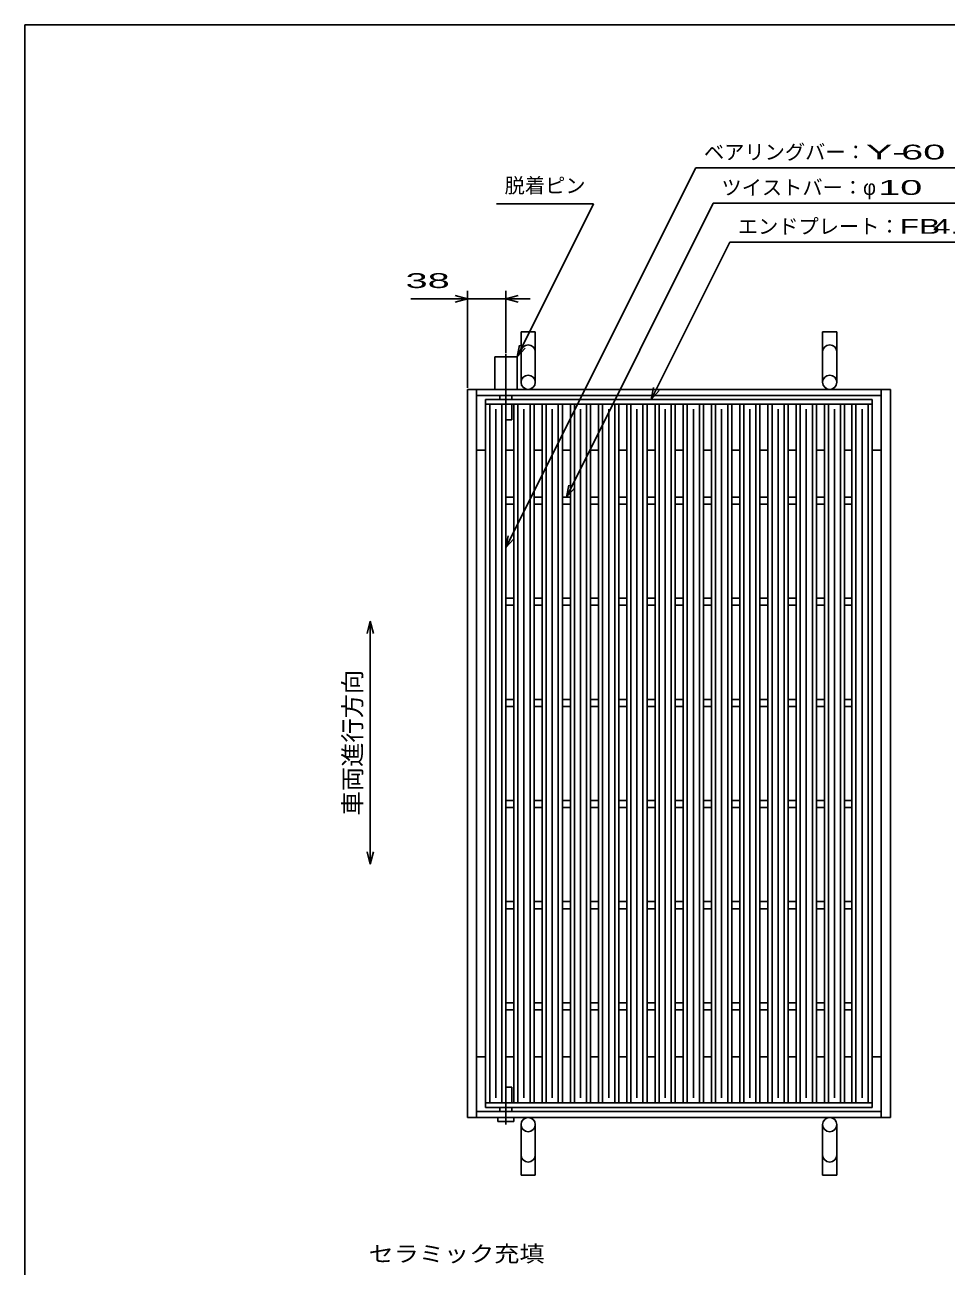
# Model space of a CAD drawing. Units: millimetres, scale not verified. Extents: x -1456 to 1379, y -1028 to 847.
# Drawn here: x -1389 to -478, y -380 to 847 of the extents above; entities that cross this region are included whole.
import ezdxf
from ezdxf.enums import TextEntityAlignment as Align

# ---------------------------------------------------------------- set-up
doc = ezdxf.new("R2010")
doc.units = ezdxf.units.MM
doc.header["$LTSCALE"] = 8
doc.linetypes.add('LONG_DASHED_DOTTED', pattern=[15.25, 12, -1.5, 0.25, -1.5])
for name, color, linetype, lineweight in [('0_2', 150, 'Continuous', 25), ('16', 3, 'Continuous', 25), ('19', 6, 'Continuous', 25), ('22', 2, 'Continuous', 25)]:
    doc.layers.add(name, color=color, linetype=linetype, lineweight=lineweight)
doc.styles.add('ベクトル', font='')
doc.styles.get('ベクトル').set_extended_font_data('ベクトル')

msp = doc.modelspace()

# ---------------------------------------------------------------- linework, layer by layer
at = {"layer": '0_2'}
for p, q in [((-1388.8, -912.8), (-1388.8, 847.2)), ((-1388.8, 847.2), (1379.2, 847.2))]:
    msp.add_line(p, q, dxfattribs=at)
at = {"layer": '0_2', "color": 4}
for p, q in [((-1047.4, 257.466), (-1050.6, 245.466)), ((-1044.2, 245.466), (-1047.4, 257.466)), ((-1047.4, 257.466), (-1047.4, 17.466)), ((-1047.4, 17.466), (-1050.6, 29.466)), ((-1044.2, 29.466), (-1047.4, 17.466))]:
    msp.add_line(p, q, dxfattribs=at)
at = {"layer": '16'}
for p, q in [((-933.4, 476.8), (-551.4, 476.8)), ((-933.4, 472.3), (-933.4, 476.8)), ((-933.4, 472.3), (-551.4, 472.3)), ((-933.4, -218.7), (-933.4, 472.3)), ((-933.4, 472.3), (-913.4, 472.3)), ((-929.4, -218.7), (-929.4, 472.3)), ((-923.4, -213.7), (-923.4, 467.3)), ((-917.4, -218.7), (-917.4, 472.3)), ((-913.4, -218.7), (-913.4, 472.3)), ((-905.5, -218.7), (-905.5, 472.3)), ((-905.5, 472.3), (-885.5, 472.3)), ((-901.5, -218.7), (-901.5, 472.3)), ((-895.5, -213.7), (-895.5, 467.3)), ((-889.5, -218.7), (-889.5, 472.3)), ((-885.5, -218.7), (-885.5, 472.3)), ((-877.6, -218.7), (-877.6, 472.3)), ((-877.6, 472.3), (-857.6, 472.3)), ((-873.6, -218.7), (-873.6, 472.3)), ((-867.6, -213.7), (-867.6, 467.3)), ((-861.6, -218.7), (-861.6, 472.3)), ((-857.6, -218.7), (-857.6, 472.3)), ((-849.7, -218.7), (-849.7, 472.3)), ((-849.7, 472.3), (-829.7, 472.3)), ((-845.7, -218.7), (-845.7, 472.3)), ((-839.7, -213.7), (-839.7, 467.3)), ((-833.7, -218.7), (-833.7, 472.3)), ((-829.7, -218.7), (-829.7, 472.3)), ((-821.8, -218.7), (-821.8, 472.3)), ((-821.8, 472.3), (-801.8, 472.3)), ((-817.8, -218.7), (-817.8, 472.3)), ((-811.8, -213.7), (-811.8, 467.3)), ((-805.8, -218.7), (-805.8, 472.3)), ((-801.8, -218.7), (-801.8, 472.3)), ((-793.9, -218.7), (-793.9, 472.3)), ((-793.9, 472.3), (-773.9, 472.3)), ((-789.9, -218.7), (-789.9, 472.3)), ((-783.9, -213.7), (-783.9, 467.3)), ((-777.9, -218.7), (-777.9, 472.3)), ((-773.9, -218.7), (-773.9, 472.3)), ((-766, -218.7), (-766, 472.3)), ((-766, 472.3), (-746, 472.3)), ((-762, -218.7), (-762, 472.3)), ((-756, -213.7), (-756, 467.3)), ((-750, -218.7), (-750, 472.3)), ((-746, -218.7), (-746, 472.3)), ((-738.1, -218.7), (-738.1, 472.3)), ((-738.1, 472.3), (-718.1, 472.3)), ((-734.1, -218.7), (-734.1, 472.3)), ((-728.1, -213.7), (-728.1, 467.3)), ((-722.1, -218.7), (-722.1, 472.3)), ((-718.1, -218.7), (-718.1, 472.3)), ((-710.2, -218.7), (-710.2, 472.3)), ((-710.2, 472.3), (-690.2, 472.3)), ((-706.2, -218.7), (-706.2, 472.3)), ((-700.2, -213.7), (-700.2, 467.3)), ((-694.2, -218.7), (-694.2, 472.3)), ((-690.2, -218.7), (-690.2, 472.3)), ((-682.3, -218.7), (-682.3, 472.3)), ((-682.3, 472.3), (-662.3, 472.3)), ((-678.3, -218.7), (-678.3, 472.3)), ((-672.3, -213.7), (-672.3, 467.3)), ((-666.3, -218.7), (-666.3, 472.3)), ((-662.3, -218.7), (-662.3, 472.3)), ((-654.4, -218.7), (-654.4, 472.3)), ((-654.4, 472.3), (-634.4, 472.3)), ((-650.4, -218.7), (-650.4, 472.3)), ((-644.4, -213.7), (-644.4, 467.3)), ((-638.4, -218.7), (-638.4, 472.3)), ((-634.4, -218.7), (-634.4, 472.3)), ((-626.5, -218.7), (-626.5, 472.3)), ((-626.5, 472.3), (-606.5, 472.3)), ((-622.5, -218.7), (-622.5, 472.3)), ((-616.5, -213.7), (-616.5, 467.3)), ((-610.5, -218.7), (-610.5, 472.3)), ((-606.5, -218.7), (-606.5, 472.3)), ((-598.6, -218.7), (-598.6, 472.3)), ((-598.6, 472.3), (-578.6, 472.3)), ((-594.6, -218.7), (-594.6, 472.3)), ((-588.6, -213.7), (-588.6, 467.3)), ((-582.6, -218.7), (-582.6, 472.3)), ((-578.6, -218.7), (-578.6, 472.3)), ((-571.4, -218.7), (-571.4, 472.3)), ((-571.4, 472.3), (-551.4, 472.3)), ((-567.4, -218.7), (-567.4, 472.3)), ((-561.4, -213.7), (-561.4, 467.3)), ((-555.4, -218.7), (-555.4, 472.3)), ((-551.4, 472.3), (-551.4, 476.8)), ((-551.4, -218.7), (-551.4, 472.3)), ((-913.4, 380.3), (-905.5, 380.3)), ((-913.4, 373.3), (-905.5, 373.3)), ((-885.5, 380.3), (-877.6, 380.3)), ((-885.5, 373.3), (-877.6, 373.3)), ((-857.6, 380.3), (-849.7, 380.3)), ((-857.6, 373.3), (-849.7, 373.3)), ((-829.7, 380.3), (-821.8, 380.3)), ((-829.7, 373.3), (-821.8, 373.3)), ((-801.8, 380.3), (-793.9, 380.3)), ((-801.8, 373.3), (-793.9, 373.3)), ((-773.9, 380.3), (-766, 380.3)), ((-773.9, 373.3), (-766, 373.3)), ((-746, 380.3), (-738.1, 380.3)), ((-746, 373.3), (-738.1, 373.3)), ((-718.1, 380.3), (-710.2, 380.3)), ((-718.1, 373.3), (-710.2, 373.3)), ((-690.2, 380.3), (-682.3, 380.3)), ((-690.2, 373.3), (-682.3, 373.3)), ((-662.3, 380.3), (-654.4, 380.3)), ((-662.3, 373.3), (-654.4, 373.3)), ((-634.4, 380.3), (-626.5, 380.3)), ((-634.4, 373.3), (-626.5, 373.3)), ((-606.5, 380.3), (-598.6, 380.3)), ((-606.5, 373.3), (-598.6, 373.3)), ((-578.6, 380.3), (-571.4, 380.3)), ((-578.6, 373.3), (-571.4, 373.3)), ((-913.4, 280.3), (-905.5, 280.3)), ((-913.4, 273.3), (-905.5, 273.3)), ((-885.5, 280.3), (-877.6, 280.3)), ((-885.5, 273.3), (-877.6, 273.3)), ((-857.6, 280.3), (-849.7, 280.3)), ((-857.6, 273.3), (-849.7, 273.3)), ((-829.7, 280.3), (-821.8, 280.3)), ((-829.7, 273.3), (-821.8, 273.3)), ((-801.8, 280.3), (-793.9, 280.3)), ((-801.8, 273.3), (-793.9, 273.3)), ((-773.9, 280.3), (-766, 280.3)), ((-773.9, 273.3), (-766, 273.3)), ((-746, 280.3), (-738.1, 280.3)), ((-746, 273.3), (-738.1, 273.3)), ((-718.1, 280.3), (-710.2, 280.3)), ((-718.1, 273.3), (-710.2, 273.3)), ((-690.2, 280.3), (-682.3, 280.3)), ((-690.2, 273.3), (-682.3, 273.3)), ((-662.3, 280.3), (-654.4, 280.3)), ((-662.3, 273.3), (-654.4, 273.3)), ((-634.4, 280.3), (-626.5, 280.3)), ((-634.4, 273.3), (-626.5, 273.3)), ((-606.5, 280.3), (-598.6, 280.3)), ((-606.5, 273.3), (-598.6, 273.3)), ((-578.6, 280.3), (-571.4, 280.3)), ((-578.6, 273.3), (-571.4, 273.3)), ((-913.4, 180.3), (-905.5, 180.3)), ((-913.4, 173.3), (-905.5, 173.3)), ((-885.5, 180.3), (-877.6, 180.3)), ((-885.5, 173.3), (-877.6, 173.3)), ((-857.6, 180.3), (-849.7, 180.3)), ((-857.6, 173.3), (-849.7, 173.3)), ((-829.7, 180.3), (-821.8, 180.3)), ((-829.7, 173.3), (-821.8, 173.3)), ((-801.8, 180.3), (-793.9, 180.3)), ((-801.8, 173.3), (-793.9, 173.3)), ((-773.9, 180.3), (-766, 180.3)), ((-773.9, 173.3), (-766, 173.3)), ((-746, 180.3), (-738.1, 180.3)), ((-746, 173.3), (-738.1, 173.3)), ((-718.1, 180.3), (-710.2, 180.3)), ((-718.1, 173.3), (-710.2, 173.3)), ((-690.2, 180.3), (-682.3, 180.3)), ((-690.2, 173.3), (-682.3, 173.3)), ((-662.3, 180.3), (-654.4, 180.3)), ((-662.3, 173.3), (-654.4, 173.3)), ((-634.4, 180.3), (-626.5, 180.3)), ((-634.4, 173.3), (-626.5, 173.3)), ((-606.5, 180.3), (-598.6, 180.3)), ((-606.5, 173.3), (-598.6, 173.3)), ((-578.6, 180.3), (-571.4, 180.3)), ((-578.6, 173.3), (-571.4, 173.3)), ((-913.4, 80.3), (-905.5, 80.3)), ((-885.5, 80.3), (-877.6, 80.3)), ((-857.6, 80.3), (-849.7, 80.3)), ((-829.7, 80.3), (-821.8, 80.3)), ((-801.8, 80.3), (-793.9, 80.3)), ((-773.9, 80.3), (-766, 80.3)), ((-746, 80.3), (-738.1, 80.3)), ((-718.1, 80.3), (-710.2, 80.3)), ((-690.2, 80.3), (-682.3, 80.3)), ((-662.3, 80.3), (-654.4, 80.3)), ((-634.4, 80.3), (-626.5, 80.3)), ((-606.5, 80.3), (-598.6, 80.3)), ((-578.6, 80.3), (-571.4, 80.3)), ((-913.4, 73.3), (-905.5, 73.3)), ((-885.5, 73.3), (-877.6, 73.3)), ((-857.6, 73.3), (-849.7, 73.3)), ((-829.7, 73.3), (-821.8, 73.3)), ((-801.8, 73.3), (-793.9, 73.3)), ((-773.9, 73.3), (-766, 73.3)), ((-746, 73.3), (-738.1, 73.3)), ((-718.1, 73.3), (-710.2, 73.3)), ((-690.2, 73.3), (-682.3, 73.3)), ((-662.3, 73.3), (-654.4, 73.3)), ((-634.4, 73.3), (-626.5, 73.3)), ((-606.5, 73.3), (-598.6, 73.3)), ((-578.6, 73.3), (-571.4, 73.3)), ((-913.4, -19.7), (-905.5, -19.7)), ((-885.5, -19.7), (-877.6, -19.7)), ((-857.6, -19.7), (-849.7, -19.7)), ((-829.7, -19.7), (-821.8, -19.7)), ((-801.8, -19.7), (-793.9, -19.7)), ((-773.9, -19.7), (-766, -19.7)), ((-746, -19.7), (-738.1, -19.7)), ((-718.1, -19.7), (-710.2, -19.7)), ((-690.2, -19.7), (-682.3, -19.7)), ((-662.3, -19.7), (-654.4, -19.7)), ((-634.4, -19.7), (-626.5, -19.7)), ((-606.5, -19.7), (-598.6, -19.7)), ((-578.6, -19.7), (-571.4, -19.7)), ((-913.4, -26.7), (-905.5, -26.7)), ((-885.5, -26.7), (-877.6, -26.7)), ((-857.6, -26.7), (-849.7, -26.7)), ((-829.7, -26.7), (-821.8, -26.7)), ((-801.8, -26.7), (-793.9, -26.7)), ((-773.9, -26.7), (-766, -26.7)), ((-746, -26.7), (-738.1, -26.7)), ((-718.1, -26.7), (-710.2, -26.7)), ((-690.2, -26.7), (-682.3, -26.7)), ((-662.3, -26.7), (-654.4, -26.7)), ((-634.4, -26.7), (-626.5, -26.7)), ((-606.5, -26.7), (-598.6, -26.7)), ((-578.6, -26.7), (-571.4, -26.7)), ((-913.4, -119.7), (-905.5, -119.7)), ((-885.5, -119.7), (-877.6, -119.7)), ((-857.6, -119.7), (-849.7, -119.7)), ((-829.7, -119.7), (-821.8, -119.7)), ((-801.8, -119.7), (-793.9, -119.7)), ((-773.9, -119.7), (-766, -119.7)), ((-746, -119.7), (-738.1, -119.7)), ((-718.1, -119.7), (-710.2, -119.7)), ((-690.2, -119.7), (-682.3, -119.7)), ((-662.3, -119.7), (-654.4, -119.7)), ((-634.4, -119.7), (-626.5, -119.7)), ((-606.5, -119.7), (-598.6, -119.7)), ((-578.6, -119.7), (-571.4, -119.7)), ((-913.4, -126.7), (-905.5, -126.7)), ((-885.5, -126.7), (-877.6, -126.7)), ((-857.6, -126.7), (-849.7, -126.7)), ((-829.7, -126.7), (-821.8, -126.7)), ((-801.8, -126.7), (-793.9, -126.7)), ((-773.9, -126.7), (-766, -126.7)), ((-746, -126.7), (-738.1, -126.7)), ((-718.1, -126.7), (-710.2, -126.7)), ((-690.2, -126.7), (-682.3, -126.7)), ((-662.3, -126.7), (-654.4, -126.7)), ((-634.4, -126.7), (-626.5, -126.7)), ((-606.5, -126.7), (-598.6, -126.7)), ((-578.6, -126.7), (-571.4, -126.7)), ((-933.4, -218.7), (-551.4, -218.7)), ((-933.4, -223.2), (-933.4, -218.7)), ((-933.4, -218.7), (-913.4, -218.7)), ((-905.5, -218.7), (-885.5, -218.7)), ((-877.6, -218.7), (-857.6, -218.7)), ((-849.7, -218.7), (-829.7, -218.7)), ((-821.8, -218.7), (-801.8, -218.7)), ((-793.9, -218.7), (-773.9, -218.7)), ((-766, -218.7), (-746, -218.7)), ((-738.1, -218.7), (-718.1, -218.7)), ((-710.2, -218.7), (-690.2, -218.7)), ((-682.3, -218.7), (-662.3, -218.7)), ((-654.4, -218.7), (-634.4, -218.7)), ((-626.5, -218.7), (-606.5, -218.7)), ((-598.6, -218.7), (-578.6, -218.7)), ((-571.4, -218.7), (-551.4, -218.7)), ((-551.4, -223.2), (-551.4, -218.7)), ((-933.4, -223.2), (-551.4, -223.2))]:
    msp.add_line(p, q, dxfattribs=at)
at = {"layer": '19'}
for p, q in [((-898.4, 493.8), (-898.4, 543.8)), ((-898.4, 543.8), (-884.4, 543.8)), ((-884.4, 493.8), (-884.4, 543.8)), ((-600.4, 493.8), (-600.4, 543.8)), ((-600.4, 543.8), (-586.4, 543.8)), ((-586.4, 493.8), (-586.4, 543.8)), ((-924.4, 486.8), (-924.4, 518.8)), ((-924.4, 518.8), (-902.4, 518.8)), ((-902.4, 518.8), (-902.4, 486.8)), ((-951.4, 486.8), (-533.4, 486.8)), ((-951.4, -233.2), (-951.4, 486.8)), ((-942.4, -233.2), (-942.4, 486.8)), ((-942.4, 480.8), (-542.4, 480.8)), ((-919.4, 476.8), (-919.4, 480.8)), ((-907.4, 476.8), (-907.4, 480.8)), ((-542.4, -233.2), (-542.4, 486.8)), ((-533.4, -233.2), (-533.4, 486.8)), ((-907.4, 456.8), (-907.4, 472.3)), ((-913.4, 456.8), (-907.4, 456.8)), ((-942.4, 426.8), (-933.4, 426.8)), ((-913.4, 426.8), (-905.5, 426.8)), ((-885.5, 426.8), (-877.6, 426.8)), ((-857.6, 426.8), (-849.7, 426.8)), ((-829.7, 426.8), (-821.8, 426.8)), ((-801.8, 426.8), (-793.9, 426.8)), ((-773.9, 426.8), (-766, 426.8)), ((-746, 426.8), (-738.1, 426.8)), ((-718.1, 426.8), (-710.2, 426.8)), ((-690.2, 426.8), (-682.3, 426.8)), ((-662.3, 426.8), (-655.1, 426.8)), ((-634.4, 426.8), (-627.2, 426.8)), ((-606.5, 426.8), (-599.3, 426.8)), ((-578.6, 426.8), (-571.4, 426.8)), ((-551.4, 426.8), (-542.4, 426.8)), ((-942.4, -173.2), (-933.4, -173.2)), ((-913.4, -173.2), (-905.5, -173.2)), ((-885.5, -173.2), (-877.6, -173.2)), ((-857.6, -173.2), (-849.7, -173.2)), ((-829.7, -173.2), (-821.8, -173.2)), ((-801.8, -173.2), (-793.9, -173.2)), ((-773.9, -173.2), (-766, -173.2)), ((-746, -173.2), (-738.1, -173.2)), ((-718.1, -173.2), (-710.2, -173.2)), ((-690.2, -173.2), (-682.3, -173.2)), ((-662.3, -173.2), (-655.1, -173.2)), ((-634.4, -173.2), (-627.2, -173.2)), ((-606.5, -173.2), (-599.3, -173.2)), ((-578.6, -173.2), (-571.4, -173.2)), ((-551.4, -173.2), (-542.4, -173.2)), ((-913.4, -203.2), (-907.4, -203.2)), ((-907.4, -218.7), (-907.4, -203.2)), ((-942.4, -227.2), (-542.4, -227.2)), ((-919.4, -227.2), (-919.4, -223.2)), ((-907.4, -227.2), (-907.4, -223.2)), ((-951.4, -233.2), (-533.4, -233.2)), ((-921.4, -237.2), (-921.4, -233.2)), ((-921.4, -237.2), (-905.4, -237.2)), ((-905.4, -237.2), (-905.4, -233.2)), ((-898.4, -290.2), (-898.4, -240.2)), ((-884.4, -290.2), (-884.4, -240.2)), ((-600.4, -290.2), (-600.4, -240.2)), ((-586.4, -290.2), (-586.4, -240.2)), ((-898.4, -290.2), (-884.4, -290.2)), ((-600.4, -290.2), (-586.4, -290.2))]:
    msp.add_line(p, q, dxfattribs=at)
at = {"layer": '19', "linetype": 'LONG_DASHED_DOTTED'}
for p, q in [((-913.4, 521.8), (-913.4, 453.8)), ((-913.4, -240.2), (-913.4, -200.2))]:
    msp.add_line(p, q, dxfattribs=at)
at = {"layer": '19'}
for centre in [(-891.4, 493.8), (-593.4, 493.8), (-891.4, -240.2), (-593.4, -240.2)]:
    msp.add_circle(centre, 7, dxfattribs=at)
for centre, start, end in [((-891.4, 523.8), 0, 180), ((-593.4, 523.8), 0, 180), ((-891.4, -270.2), 180, 0), ((-593.4, -270.2), 180, 0)]:
    msp.add_arc(centre, 7, start, end, dxfattribs=at)
at = {"layer": '22', "color": 4}
for p, q in [((-913.4, 330.3), (-725.65, 705.8)), ((-725.65, 705.8), (-357.65, 705.8)), ((-922.65, 670.3), (-826.65, 670.3)), ((-902.4, 518.8), (-826.65, 670.3)), ((-853.65, 380.3), (-708.4, 670.8)), ((-708.4, 670.8), (-356.4, 670.8)), ((-769.95, 476.8), (-692.2, 632.3)), ((-692.2, 632.3), (-356.2, 632.3)), ((-951.4, 576.3), (-963.4, 579.5)), ((-951.4, 488.3), (-951.4, 584.3)), ((-913.4, 522.8), (-913.4, 584.3)), ((-913.4, 576.3), (-901.4, 579.5)), ((-1007.4, 576.3), (-951.4, 576.3)), ((-963.4, 573.1), (-951.4, 576.3)), ((-951.4, 576.3), (-913.4, 576.3)), ((-901.4, 573.1), (-913.4, 576.3)), ((-913.4, 576.3), (-889.4, 576.3)), ((-902.4, 518.8), (-900, 530.48)), ((-902.4, 518.8), (-894.4, 527.6)), ((-769.95, 476.8), (-767.55, 488.48)), ((-769.95, 476.8), (-761.95, 485.6)), ((-853.65, 380.3), (-851.25, 391.98)), ((-853.65, 380.3), (-845.65, 389.1)), ((-913.4, 330.3), (-911, 341.98)), ((-913.4, 330.3), (-905.4, 339.1))]:
    msp.add_line(p, q, dxfattribs=at)

# ---------------------------------------------------------------- texts
at = {"layer": '0_2', "color": 2, "style": 'ベクトル'}
msp.add_text('車両進行方向', height=17.6, rotation=90, dxfattribs=at).set_placement((-1065, 65.466), align=Align.MIDDLE_LEFT)
at = {"layer": '22', "style": 'ベクトル'}
for s, p in [('ベアリングバー：', (-717.65, 721.4)), ('脱着ピン', (-914.65, 688.3)), ('ツイストバー：', (-700.4, 686.4)), ('φ', (-560.4, 686.4)), ('エンドプレート：', (-684.2, 647.9))]:
    msp.add_text(s, height=14.66, dxfattribs=at).set_placement(p, align=Align.MIDDLE_LEFT)
for s, height, width, p in [('Y-', 14.66, 2, (-557.65, 721.4)), (' 60 ', 14.66, 2, (-533.65, 721.4)), (' 10 ', 14.66, 2, (-556.4, 686.4)), ('FB', 14.66, 1.6, (-524.2, 647.9)), (' 4.5 ', 14.66, 1.6, (-500.2, 647.9)), (' 38 ', 14.66, 2, (-1023.4, 594.3)), ('セラミック充填', 15.84, 1.15, (-1049.1, -367.9))]:
    msp.add_text(s, height=height, dxfattribs=dict(at, width=width)).set_placement(p, align=Align.MIDDLE_LEFT)

doc.saveas('drawing.dxf')
